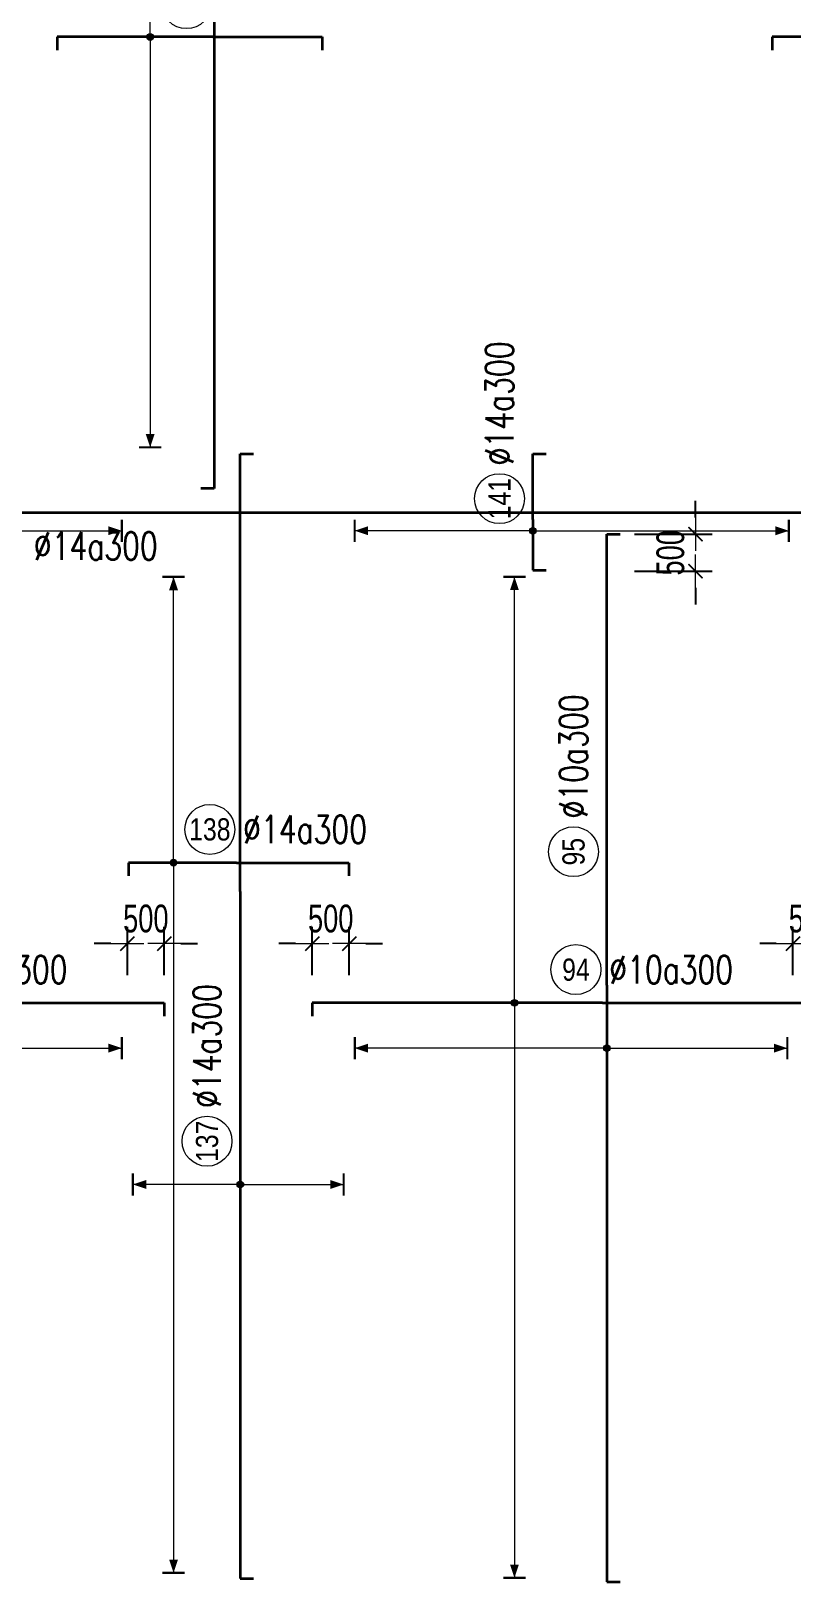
# Model space of a CAD drawing. Header units: millimetres. Extents: x -179076 to 493302, y -18667 to 80932.
# Drawn here: x 178048 to 188338, y 37041 to 58000 of the extents above; entities that cross this region are included whole.
import ezdxf
from ezdxf.enums import TextEntityAlignment as Align

# ---------------------------------------------------------------- set-up
doc = ezdxf.new("R2010")
doc.units = ezdxf.units.MM
doc.layers.get('0').update_dxf_attribs({"lineweight": 20})
doc.layers.get('Defpoints').update_dxf_attribs({"color": 151, "lineweight": 9})
for name, color, linetype, lineweight in [('NDC_S_DIM', 1, 'Continuous', 15), ('NDC_S_REBAR', 4, 'Continuous', 35), ('NDC_S_VN TEXT', 7, 'Continuous', 20)]:
    doc.layers.add(name, color=color, linetype=linetype, lineweight=lineweight)
doc.styles.add('ARIAL', font='arial.ttf', dxfattribs={"width": 0.8})
doc.styles.add('NDC_DIM', font='', dxfattribs={"width": 0.75})
doc.styles.add('NDC_EN TXT', font='romans.shx', dxfattribs={"width": 0.8})
doc.styles.get('NDC_DIM').set_extended_font_data('Dotum')
doc.dimstyles.new('NDC_dim_150', dxfattribs={"dimscale": 150, "dimtxt": 2.5, "dimasz": 1.5, "dimexe": 1.5, "dimexo": 2.5, "dimgap": 1, "dimtad": 1, "dimdec": 0, "dimzin": 0, "dimdsep": 46, "dimtxsty": 'NDC_DIM', "dimblk": 'DIMMARK', "dimcen": 0.09, "dimdle": 1.2, "dimclrd": 1, "dimclre": 1, "dimclrt": 3, "dimadec": 0, "dimazin": 0, "dimtfac": 1, "dimtdec": 0, "dimtix": 1, "dimtofl": 0, "dimtmove": 0, "dimatfit": 3, "dimfxl": 8, "dimfxlon": 1, "dimtolj": 1, "dimtzin": 0, "dimarcsym": 0})

# ---------------------------------------------------------------- blocks, each defined once
blk = doc.blocks.new('DIMMARK')
at = {"layer": 'NDC_S_DIM', "color": 1}
blk.add_line((-1.5, 0), (1, 0), dxfattribs=at)
at = {"layer": 'NDC_S_DIM', "color": 2, "const_width": 0.1}
blk.add_lwpolyline([(-0.424, -0.424), (0.424, 0.424)], dxfattribs=at)
blk = doc.blocks.new('*D570')
at = {"layer": 'Defpoints', "color": 0, "transparency": 16777216}
for p in [(188351, 45667), (188351, 44866), (188851, 44866)]:
    blk.add_point(p, dxfattribs=at)
at = {"layer": 'NDC_S_DIM', "color": 1, "lineweight": -2, "transparency": 16777216}
for p, q in [((188351, 45241), (188351, 45892)), ((188851, 45241), (188851, 45892)), ((188126, 45667), (187901, 45667)), ((189076, 45667), (189301, 45667))]:
    blk.add_line(p, q, dxfattribs=at)
at = {"layer": 'NDC_S_DIM', "color": 1, "lineweight": -2, "transparency": 16777216, "xscale": 225, "yscale": 225, "zscale": 225}
blk.add_blockref('DIMMARK', (188351, 45667), dxfattribs=at)
at = {"layer": 'NDC_S_DIM', "color": 1, "lineweight": -2, "transparency": 16777216, "xscale": 225, "yscale": 225, "zscale": 225, "rotation": 180}
blk.add_blockref('DIMMARK', (188851, 45667), dxfattribs=at)
at = {"layer": 'NDC_S_DIM', "color": 3, "transparency": 16777216, "insert": (188601, 46004), "char_height": 375, "attachment_point": 5, "style": 'NDC_DIM'}
blk.add_mtext('\\A1;500', dxfattribs=at)
blk = doc.blocks.new('*D571')
at = {"layer": 'Defpoints', "color": 0, "transparency": 16777216}
for p in [(182351, 45667), (181851, 44866), (182351, 44866)]:
    blk.add_point(p, dxfattribs=at)
at = {"layer": 'NDC_S_DIM', "color": 1, "lineweight": -2, "transparency": 16777216}
for p, q in [((181851, 45241), (181851, 45892)), ((182351, 45241), (182351, 45892)), ((181626, 45667), (181401, 45667)), ((182576, 45667), (182801, 45667))]:
    blk.add_line(p, q, dxfattribs=at)
at = {"layer": 'NDC_S_DIM', "color": 1, "lineweight": -2, "transparency": 16777216, "xscale": 225, "yscale": 225, "zscale": 225}
blk.add_blockref('DIMMARK', (181851, 45667), dxfattribs=at)
at = {"layer": 'NDC_S_DIM', "color": 1, "lineweight": -2, "transparency": 16777216, "xscale": 225, "yscale": 225, "zscale": 225, "rotation": 180}
blk.add_blockref('DIMMARK', (182351, 45667), dxfattribs=at)
at = {"layer": 'NDC_S_DIM', "color": 3, "transparency": 16777216, "insert": (182101, 46004), "char_height": 375, "attachment_point": 5, "style": 'NDC_DIM'}
blk.add_mtext('\\A1;500', dxfattribs=at)
blk = doc.blocks.new('*D572')
at = {"layer": 'Defpoints', "color": 0, "transparency": 16777216}
for p in [(179351, 45667), (179351, 44866), (179851, 44866)]:
    blk.add_point(p, dxfattribs=at)
at = {"layer": 'NDC_S_DIM', "color": 1, "lineweight": -2, "transparency": 16777216}
for p, q in [((179351, 45241), (179351, 45892)), ((179851, 45241), (179851, 45892)), ((179126, 45667), (178901, 45667)), ((180076, 45667), (180301, 45667))]:
    blk.add_line(p, q, dxfattribs=at)
at = {"layer": 'NDC_S_DIM', "color": 1, "lineweight": -2, "transparency": 16777216, "xscale": 225, "yscale": 225, "zscale": 225}
blk.add_blockref('DIMMARK', (179351, 45667), dxfattribs=at)
at = {"layer": 'NDC_S_DIM', "color": 1, "lineweight": -2, "transparency": 16777216, "xscale": 225, "yscale": 225, "zscale": 225, "rotation": 180}
blk.add_blockref('DIMMARK', (179851, 45667), dxfattribs=at)
at = {"layer": 'NDC_S_DIM', "color": 3, "transparency": 16777216, "insert": (179601, 46004), "char_height": 375, "attachment_point": 5, "style": 'NDC_DIM'}
blk.add_mtext('\\A1;500', dxfattribs=at)
blk = doc.blocks.new('*D579')
at = {"layer": 'Defpoints', "color": 0, "transparency": 16777216}
for p in [(185834, 51199), (185834, 50699), (187033, 50699)]:
    blk.add_point(p, dxfattribs=at)
at = {"layer": 'NDC_S_DIM', "color": 1, "lineweight": -2, "transparency": 16777216}
for p, q in [((187033, 51424), (187033, 51649)), ((186209, 51199), (187258, 51199)), ((186209, 50699), (187258, 50699)), ((187033, 50474), (187033, 50249))]:
    blk.add_line(p, q, dxfattribs=at)
at = {"layer": 'NDC_S_DIM', "color": 1, "lineweight": -2, "transparency": 16777216, "xscale": 225, "yscale": 225, "zscale": 225}
for p, rotation in [((187033, 51199), 270), ((187033, 50699), 90)]:
    blk.add_blockref('DIMMARK', p, dxfattribs=dict(at, rotation=rotation))
at = {"layer": 'NDC_S_DIM', "color": 3, "transparency": 16777216, "insert": (186695, 50949), "char_height": 375, "attachment_point": 5, "rotation": 90, "style": 'NDC_DIM'}
blk.add_mtext('\\A1;500', dxfattribs=at)
blk = doc.blocks.new('*U482')
h = blk.add_hatch(color=6)
edge = h.paths.add_edge_path()
edge.add_arc((-7.93, 0), 0.3, 0, 360)
at = {"layer": 'NDC_S_DIM', "color": 8}
for q in [(-7.93, 38.39), (-7.93, -50.28)]:
    blk.add_line((-7.93, 0), q, dxfattribs=at)
for points in [[(-8.93, 38.39, 0.2, 0.2, 0), (-6.93, 38.39, 0, 0, 0)], [(-8.93, -50.28, 0.2, 0.2, 0), (-6.93, -50.28, 0, 0, 0)]]:
    blk.add_lwpolyline(points, format="xyseb", dxfattribs=at)
at = {"layer": 'NDC_S_DIM'}
blk.add_circle((-2.39, 3), 2.25, dxfattribs=at)
at = {"layer": 'NDC_S_DIM', "color": 6}
blk.add_circle((-7.93, 0), 0.3, dxfattribs=at)
at = {"layer": 'NDC_S_DIM', "color": 8}
for points in [[(-8.33, 37.19), (-7.93, 38.39), (-7.53, 37.19)], [(-8.33, -49.08), (-7.93, -50.28), (-7.53, -49.08)]]:
    blk.add_solid(points, dxfattribs=at)
at = {"layer": 'NDC_S_REBAR'}
for p, q in [((0, 0), (-26.16, 0)), ((-26.16, 0), (-26.16, -1.2)), ((0, 0), (20.5, 0)), ((20.5, 0), (20.5, -1.2)), ((-26.16, -1.2), (-26.16, -1.2)), ((20.5, -1.2), (20.5, -1.2))]:
    blk.add_line(p, q, dxfattribs=at)
at = {"layer": 'NDC_S_VN TEXT', "color": 3, "style": 'NDC_EN TXT', "width": 0.75}
blk.add_attdef('DKT', (0.61, 1.75), '', height=2.5, dxfattribs=at)
at = {"layer": 'NDC_S_VN TEXT', "style": 'ARIAL', "width": 0.8}
blk.add_attdef('KHT', text='', height=2, dxfattribs=at).set_placement((-2.39, 3), align=Align.MIDDLE_CENTER)
blk = doc.blocks.new('*U483')
h = blk.add_hatch(color=6)
edge = h.paths.add_edge_path()
edge.add_arc((-7.93, 0), 0.3, 0, 360)
at = {"layer": 'NDC_S_DIM', "color": 8}
for q in [(-7.93, 38.39), (-7.93, -51.8)]:
    blk.add_line((-7.93, 0), q, dxfattribs=at)
for points in [[(-8.93, 38.39, 0.2, 0.2, 0), (-6.93, 38.39, 0, 0, 0)], [(-8.93, -51.8, 0.2, 0.2, 0), (-6.93, -51.8, 0, 0, 0)]]:
    blk.add_lwpolyline(points, format="xyseb", dxfattribs=at)
at = {"layer": 'NDC_S_DIM'}
blk.add_circle((-2.39, 3), 2.25, dxfattribs=at)
at = {"layer": 'NDC_S_DIM', "color": 6}
blk.add_circle((-7.93, 0), 0.3, dxfattribs=at)
at = {"layer": 'NDC_S_DIM', "color": 8}
for points in [[(-8.33, 37.19), (-7.93, 38.39), (-7.53, 37.19)], [(-8.33, -50.6), (-7.93, -51.8), (-7.53, -50.6)]]:
    blk.add_solid(points, dxfattribs=at)
at = {"layer": 'NDC_S_REBAR'}
for p, q in [((0, 0), (-26.16, 0)), ((-26.16, 0), (-26.16, -1.2)), ((0, 0), (20.5, 0)), ((20.5, 0), (20.5, -1.2)), ((-26.16, -1.2), (-26.16, -1.2)), ((20.5, -1.2), (20.5, -1.2))]:
    blk.add_line(p, q, dxfattribs=at)
at = {"layer": 'NDC_S_VN TEXT', "color": 3, "style": 'NDC_EN TXT', "width": 0.75}
blk.add_attdef('DKT', (0.61, 1.75), '', height=2.5, dxfattribs=at)
at = {"layer": 'NDC_S_VN TEXT', "style": 'ARIAL', "width": 0.8}
blk.add_attdef('KHT', text='', height=2, dxfattribs=at).set_placement((-2.39, 3), align=Align.MIDDLE_CENTER)
blk = doc.blocks.new('*U517')
h = blk.add_hatch(color=6)
edge = h.paths.add_edge_path()
edge.add_arc((-5.66, 0), 0.3, 0, 360)
at = {"layer": 'NDC_S_DIM', "color": 8}
for q in [(-5.66, 25.75), (-5.66, -63.98)]:
    blk.add_line((-5.66, 0), q, dxfattribs=at)
for points in [[(-6.66, 25.75, 0.2, 0.2, 0), (-4.66, 25.75, 0, 0, 0)], [(-6.66, -63.98, 0.2, 0.2, 0), (-4.66, -63.98, 0, 0, 0)]]:
    blk.add_lwpolyline(points, format="xyseb", dxfattribs=at)
at = {"layer": 'NDC_S_DIM'}
blk.add_circle((-2.39, 3), 2.25, dxfattribs=at)
at = {"layer": 'NDC_S_DIM', "color": 6}
blk.add_circle((-5.66, 0), 0.3, dxfattribs=at)
at = {"layer": 'NDC_S_DIM', "color": 8}
for points in [[(-6.06, 24.55), (-5.66, 25.75), (-5.26, 24.55)], [(-6.06, -62.78), (-5.66, -63.98), (-5.26, -62.78)]]:
    blk.add_solid(points, dxfattribs=at)
at = {"layer": 'NDC_S_REBAR'}
for p, q in [((0, 0), (-9.73, 0)), ((-9.73, 0), (-9.73, -1.2)), ((0, 0), (10.15, 0)), ((10.15, 0), (10.15, -1.2)), ((-9.73, -1.2), (-9.73, -1.2)), ((10.15, -1.2), (10.15, -1.2))]:
    blk.add_line(p, q, dxfattribs=at)
at = {"layer": 'NDC_S_VN TEXT', "color": 3, "style": 'NDC_EN TXT', "width": 0.75}
blk.add_attdef('DKT', (0.61, 1.75), '', height=2.5, dxfattribs=at)
at = {"layer": 'NDC_S_VN TEXT', "style": 'ARIAL', "width": 0.8}
blk.add_attdef('KHT', text='', height=2, dxfattribs=at).set_placement((-2.39, 3), align=Align.MIDDLE_CENTER)
blk = doc.blocks.new('*U543')
h = blk.add_hatch(color=6)
edge = h.paths.add_edge_path()
edge.add_arc((-5.66, 0), 0.3, 0, 360)
at = {"layer": 'NDC_S_DIM', "color": 8}
for q in [(-5.66, 22.82), (-5.66, -16.18)]:
    blk.add_line((-5.66, 0), q, dxfattribs=at)
for points in [[(-6.66, 22.82, 0.2, 0.2, 0), (-4.66, 22.82, 0, 0, 0)], [(-6.66, -16.18, 0.2, 0.2, 0), (-4.66, -16.18, 0, 0, 0)]]:
    blk.add_lwpolyline(points, format="xyseb", dxfattribs=at)
at = {"layer": 'NDC_S_DIM'}
blk.add_circle((-2.39, 3), 2.25, dxfattribs=at)
at = {"layer": 'NDC_S_DIM', "color": 6}
blk.add_circle((-5.66, 0), 0.3, dxfattribs=at)
at = {"layer": 'NDC_S_DIM', "color": 8}
for points in [[(-6.06, 21.62), (-5.66, 22.82), (-5.26, 21.62)], [(-6.06, -14.98), (-5.66, -16.18), (-5.26, -14.98)]]:
    blk.add_solid(points, dxfattribs=at)
at = {"layer": 'NDC_S_REBAR'}
for p, q in [((0, 0), (-52.6, 0)), ((-52.6, 0), (-52.6, -1.2)), ((0, 0), (40.64, 0)), ((40.64, 0), (40.64, -1.2)), ((-52.6, -1.2), (-52.6, -1.2)), ((40.64, -1.2), (40.64, -1.2))]:
    blk.add_line(p, q, dxfattribs=at)
at = {"layer": 'NDC_S_VN TEXT', "color": 3, "style": 'NDC_EN TXT', "width": 0.75}
blk.add_attdef('DKT', (0.61, 1.75), '', height=2.5, dxfattribs=at)
at = {"layer": 'NDC_S_VN TEXT', "style": 'ARIAL', "width": 0.8}
blk.add_attdef('KHT', text='', height=2, dxfattribs=at).set_placement((-2.39, 3), align=Align.MIDDLE_CENTER)
blk = doc.blocks.new('*U544')
h = blk.add_hatch(color=6)
edge = h.paths.add_edge_path()
edge.add_arc((-5.66, 0), 0.3, 0, 360)
at = {"layer": 'NDC_S_DIM', "color": 8}
for q in [(-5.66, 22.72), (-5.66, -16.28)]:
    blk.add_line((-5.66, 0), q, dxfattribs=at)
for points in [[(-6.66, 22.72, 0.2, 0.2, 0), (-4.66, 22.72, 0, 0, 0)], [(-6.66, -16.28, 0.2, 0.2, 0), (-4.66, -16.28, 0, 0, 0)]]:
    blk.add_lwpolyline(points, format="xyseb", dxfattribs=at)
at = {"layer": 'NDC_S_DIM'}
blk.add_circle((12.04, 3), 2.25, dxfattribs=at)
at = {"layer": 'NDC_S_DIM', "color": 6}
blk.add_circle((-5.66, 0), 0.3, dxfattribs=at)
at = {"layer": 'NDC_S_DIM', "color": 8}
for points in [[(-6.06, 21.52), (-5.66, 22.72), (-5.26, 21.52)], [(-6.06, -15.08), (-5.66, -16.28), (-5.26, -15.08)]]:
    blk.add_solid(points, dxfattribs=at)
at = {"layer": 'NDC_S_REBAR'}
for p, q in [((0, 0), (-53.75, 0)), ((-53.75, 0), (-53.75, -1.2)), ((0, 0), (40.64, 0)), ((40.64, 0), (40.64, -1.2)), ((-53.75, -1.2), (-53.75, -1.2)), ((40.64, -1.2), (40.64, -1.2))]:
    blk.add_line(p, q, dxfattribs=at)
at = {"layer": 'NDC_S_VN TEXT', "color": 3, "style": 'NDC_EN TXT', "width": 0.75}
blk.add_attdef('DKT', (15.04, 1.75), '', height=2.5, dxfattribs=at)
at = {"layer": 'NDC_S_VN TEXT', "style": 'ARIAL', "width": 0.8}
blk.add_attdef('KHT', text='', height=2, dxfattribs=at).set_placement((12.04, 3), align=Align.MIDDLE_CENTER)
blk = doc.blocks.new('*U536')
h = blk.add_hatch(color=6)
edge = h.paths.add_edge_path()
edge.add_arc((-26.39, 0), 0.3, 0, 360)
at = {"layer": 'NDC_S_DIM', "color": 8}
for q in [(-26.39, 9.68), (-26.39, -9.32)]:
    blk.add_line((-26.39, 0), q, dxfattribs=at)
for points in [[(-27.39, 9.68, 0.2, 0.2, 0), (-25.39, 9.68, 0, 0, 0)], [(-27.39, -9.32, 0.2, 0.2, 0), (-25.39, -9.32, 0, 0, 0)]]:
    blk.add_lwpolyline(points, format="xyseb", dxfattribs=at)
at = {"layer": 'NDC_S_DIM'}
blk.add_circle((-22.5, 3), 2.25, dxfattribs=at)
at = {"layer": 'NDC_S_DIM', "color": 6}
blk.add_circle((-26.39, 0), 0.3, dxfattribs=at)
at = {"layer": 'NDC_S_DIM', "color": 8}
for points in [[(-26.79, 8.48), (-26.39, 9.68), (-25.99, 8.48)], [(-26.79, -8.12), (-26.39, -9.32), (-25.99, -8.12)]]:
    blk.add_solid(points, dxfattribs=at)
at = {"layer": 'NDC_S_REBAR'}
for p, q in [((0, 0), (-61.89, 0)), ((-61.89, 0), (-61.89, -1.2)), ((0, 0), (39.42, 0)), ((39.42, 0), (39.42, -1.2)), ((-61.89, -1.2), (-61.89, -1.2)), ((39.42, -1.2), (39.42, -1.2))]:
    blk.add_line(p, q, dxfattribs=at)
at = {"layer": 'NDC_S_VN TEXT', "color": 3, "style": 'NDC_EN TXT', "width": 0.75}
blk.add_attdef('DKT', (-19.5, 1.75), '', height=2.5, dxfattribs=at)
at = {"layer": 'NDC_S_VN TEXT', "style": 'ARIAL', "width": 0.8}
blk.add_attdef('KHT', text='', height=2, dxfattribs=at).set_placement((-22.5, 3), align=Align.MIDDLE_CENTER)
blk = doc.blocks.new('*U532')
h = blk.add_hatch(color=6)
edge = h.paths.add_edge_path()
edge.add_arc((-1.02, 0), 0.3, 0, 360)
at = {"layer": 'NDC_S_DIM', "color": 8}
for q in [(-1.02, 15.92), (-1.02, -23.08)]:
    blk.add_line((-1.02, 0), q, dxfattribs=at)
for points in [[(-2.02, 15.92, 0.2, 0.2, 0), (-0.02, 15.92, 0, 0, 0)], [(-2.02, -23.08, 0.2, 0.2, 0), (-0.02, -23.08, 0, 0, 0)]]:
    blk.add_lwpolyline(points, format="xyseb", dxfattribs=at)
at = {"layer": 'NDC_S_DIM'}
blk.add_circle((1.87, 3), 2.25, dxfattribs=at)
at = {"layer": 'NDC_S_DIM', "color": 6}
blk.add_circle((-1.02, 0), 0.3, dxfattribs=at)
at = {"layer": 'NDC_S_DIM', "color": 8}
for points in [[(-1.42, 14.72), (-1.02, 15.92), (-0.62, 14.72)], [(-1.42, -21.88), (-1.02, -23.08), (-0.62, -21.88)]]:
    blk.add_solid(points, dxfattribs=at)
at = {"layer": 'NDC_S_REBAR'}
for p, q in [((0, 0), (-4.57, 0)), ((-4.57, 0), (-4.57, -1.2)), ((0, 0), (5.9, 0)), ((5.9, 0), (5.9, -1.2)), ((-4.57, -1.2), (-4.57, -1.2)), ((5.9, -1.2), (5.9, -1.2))]:
    blk.add_line(p, q, dxfattribs=at)
at = {"layer": 'NDC_S_VN TEXT', "color": 3, "style": 'NDC_EN TXT', "width": 0.75}
blk.add_attdef('DKT', (4.87, 1.75), '', height=2.5, dxfattribs=at)
at = {"layer": 'NDC_S_VN TEXT', "style": 'ARIAL', "width": 0.8}
blk.add_attdef('KHT', text='', height=2, dxfattribs=at).set_placement((1.87, 3), align=Align.MIDDLE_CENTER)
blk = doc.blocks.new('*U533')
h = blk.add_hatch(color=6)
edge = h.paths.add_edge_path()
edge.add_arc((-1.02, 0), 0.3, 0, 360)
at = {"layer": 'NDC_S_DIM', "color": 8}
for q in [(-1.02, 16.05), (-1.02, -23.08)]:
    blk.add_line((-1.02, 0), q, dxfattribs=at)
for points in [[(-2.02, 16.05, 0.2, 0.2, 0), (-0.02, 16.05, 0, 0, 0)], [(-2.02, -23.08, 0.2, 0.2, 0), (-0.02, -23.08, 0, 0, 0)]]:
    blk.add_lwpolyline(points, format="xyseb", dxfattribs=at)
at = {"layer": 'NDC_S_DIM'}
blk.add_circle((1.87, 3), 2.25, dxfattribs=at)
at = {"layer": 'NDC_S_DIM', "color": 6}
blk.add_circle((-1.02, 0), 0.3, dxfattribs=at)
at = {"layer": 'NDC_S_DIM', "color": 8}
for points in [[(-1.42, 14.85), (-1.02, 16.05), (-0.62, 14.85)], [(-1.42, -21.88), (-1.02, -23.08), (-0.62, -21.88)]]:
    blk.add_solid(points, dxfattribs=at)
at = {"layer": 'NDC_S_REBAR'}
for p, q in [((0, 0), (-4.57, 0)), ((-4.57, 0), (-4.57, -1.2)), ((0, 0), (5.9, 0)), ((5.9, 0), (5.9, -1.2)), ((-4.57, -1.2), (-4.57, -1.2)), ((5.9, -1.2), (5.9, -1.2))]:
    blk.add_line(p, q, dxfattribs=at)
at = {"layer": 'NDC_S_VN TEXT', "color": 3, "style": 'NDC_EN TXT', "width": 0.75}
blk.add_attdef('DKT', (4.87, 1.75), '', height=2.5, dxfattribs=at)
at = {"layer": 'NDC_S_VN TEXT', "style": 'ARIAL', "width": 0.8}
blk.add_attdef('KHT', text='', height=2, dxfattribs=at).set_placement((1.87, 3), align=Align.MIDDLE_CENTER)
blk = doc.blocks.new('*U509')
at = {"layer": 'NDC_S_REBAR'}
blk.add_line((0, 0), (281.19, 0), dxfattribs=at)
at = {"layer": 'NDC_S_VN TEXT', "style": 'ARIAL', "width": 0.8}
blk.add_attdef('KHT', text='', height=2, dxfattribs=at).set_placement((35.24, -3.03), align=Align.MIDDLE_CENTER)
at = {"layer": 'NDC_S_VN TEXT', "color": 3, "style": 'NDC_EN TXT', "width": 0.75}
blk.add_attdef('DKT', (38.24, -4.28), '', height=2.5, dxfattribs=at)
blk = doc.blocks.new('*U511')
h = blk.add_hatch(color=6)
edge = h.paths.add_edge_path()
edge.add_arc((-5.66, 0), 0.3, 0, 360)
at = {"layer": 'NDC_S_DIM', "color": 8}
for q in [(-5.66, 38.03), (-5.66, -36.97)]:
    blk.add_line((-5.66, 0), q, dxfattribs=at)
for points in [[(-6.66, 38.03, 0.2, 0.2, 0), (-4.66, 38.03, 0, 0, 0)], [(-6.66, -36.97, 0.2, 0.2, 0), (-4.66, -36.97, 0, 0, 0)]]:
    blk.add_lwpolyline(points, format="xyseb", dxfattribs=at)
at = {"layer": 'NDC_S_DIM'}
blk.add_circle((-2.39, 3), 2.25, dxfattribs=at)
at = {"layer": 'NDC_S_DIM', "color": 6}
blk.add_circle((-5.66, 0), 0.3, dxfattribs=at)
at = {"layer": 'NDC_S_DIM', "color": 8}
for points in [[(-6.06, 36.83), (-5.66, 38.03), (-5.26, 36.83)], [(-6.06, -35.77), (-5.66, -36.97), (-5.26, -35.77)]]:
    blk.add_solid(points, dxfattribs=at)
at = {"layer": 'NDC_S_REBAR'}
for p, q in [((0, 0), (-14.04, 0)), ((-14.04, 0), (-14.04, -1.2)), ((0, 0), (9.84, 0)), ((9.84, 0), (9.84, -1.2)), ((-14.04, -1.2), (-14.04, -1.2)), ((9.84, -1.2), (9.84, -1.2))]:
    blk.add_line(p, q, dxfattribs=at)
at = {"layer": 'NDC_S_VN TEXT', "color": 3, "style": 'NDC_EN TXT', "width": 0.75}
blk.add_attdef('DKT', (0.61, 1.75), '', height=2.5, dxfattribs=at)
at = {"layer": 'NDC_S_VN TEXT', "style": 'ARIAL', "width": 0.8}
blk.add_attdef('KHT', text='', height=2, dxfattribs=at).set_placement((-2.39, 3), align=Align.MIDDLE_CENTER)
blk = doc.blocks.new('*U512')
h = blk.add_hatch(color=6)
edge = h.paths.add_edge_path()
edge.add_arc((-5.66, 0), 0.3, 0, 360)
at = {"layer": 'NDC_S_DIM', "color": 8}
for q in [(-5.66, 38.03), (-5.66, -36.97)]:
    blk.add_line((-5.66, 0), q, dxfattribs=at)
for points in [[(-6.66, 38.03, 0.2, 0.2, 0), (-4.66, 38.03, 0, 0, 0)], [(-6.66, -36.97, 0.2, 0.2, 0), (-4.66, -36.97, 0, 0, 0)]]:
    blk.add_lwpolyline(points, format="xyseb", dxfattribs=at)
at = {"layer": 'NDC_S_DIM'}
blk.add_circle((-2.39, 3), 2.25, dxfattribs=at)
at = {"layer": 'NDC_S_DIM', "color": 6}
blk.add_circle((-5.66, 0), 0.3, dxfattribs=at)
at = {"layer": 'NDC_S_DIM', "color": 8}
for points in [[(-6.06, 36.83), (-5.66, 38.03), (-5.26, 36.83)], [(-6.06, -35.77), (-5.66, -36.97), (-5.26, -35.77)]]:
    blk.add_solid(points, dxfattribs=at)
at = {"layer": 'NDC_S_REBAR'}
for p, q in [((0, 0), (-10.83, 0)), ((-10.83, 0), (-10.83, -1.2)), ((0, 0), (15.57, 0)), ((15.57, 0), (15.57, -1.2)), ((-10.83, -1.2), (-10.83, -1.2)), ((15.57, -1.2), (15.57, -1.2))]:
    blk.add_line(p, q, dxfattribs=at)
at = {"layer": 'NDC_S_VN TEXT', "color": 3, "style": 'NDC_EN TXT', "width": 0.75}
blk.add_attdef('DKT', (0.61, 1.75), '', height=2.5, dxfattribs=at)
at = {"layer": 'NDC_S_VN TEXT', "style": 'ARIAL', "width": 0.8}
blk.add_attdef('KHT', text='', height=2, dxfattribs=at).set_placement((-2.39, 3), align=Align.MIDDLE_CENTER)
blk = doc.blocks.new('*U513')
h = blk.add_hatch(color=6)
edge = h.paths.add_edge_path()
edge.add_arc((-5.66, 0), 0.3, 0, 360)
at = {"layer": 'NDC_S_DIM', "color": 8}
for q in [(-5.66, 9.66), (-5.66, -12)]:
    blk.add_line((-5.66, 0), q, dxfattribs=at)
for points in [[(-6.66, 9.66, 0.2, 0.2, 0), (-4.66, 9.66, 0, 0, 0)], [(-6.66, -12, 0.2, 0.2, 0), (-4.66, -12, 0, 0, 0)]]:
    blk.add_lwpolyline(points, format="xyseb", dxfattribs=at)
at = {"layer": 'NDC_S_DIM'}
blk.add_circle((-2.39, 3), 2.25, dxfattribs=at)
at = {"layer": 'NDC_S_DIM', "color": 6}
blk.add_circle((-5.66, 0), 0.3, dxfattribs=at)
at = {"layer": 'NDC_S_DIM', "color": 8}
for points in [[(-6.06, 8.46), (-5.66, 9.66), (-5.26, 8.46)], [(-6.06, -10.8), (-5.66, -12), (-5.26, -10.8)]]:
    blk.add_solid(points, dxfattribs=at)
at = {"layer": 'NDC_S_REBAR'}
for p, q in [((0, 0), (-21.84, 0)), ((-21.84, 0), (-21.84, -1.2)), ((0, 0), (60.56, 0)), ((60.56, 0), (60.56, -1.2)), ((-21.84, -1.2), (-21.84, -1.2)), ((60.56, -1.2), (60.56, -1.2))]:
    blk.add_line(p, q, dxfattribs=at)
at = {"layer": 'NDC_S_VN TEXT', "color": 3, "style": 'NDC_EN TXT', "width": 0.75}
blk.add_attdef('DKT', (0.61, 1.75), '', height=2.5, dxfattribs=at)
at = {"layer": 'NDC_S_VN TEXT', "style": 'ARIAL', "width": 0.8}
blk.add_attdef('KHT', text='', height=2, dxfattribs=at).set_placement((-2.39, 3), align=Align.MIDDLE_CENTER)

msp = doc.modelspace()

# ---------------------------------------------------------------- block references
at = {"xscale": 150, "yscale": 150, "zscale": 150}
for name, p, rotation, values in [('*U513', (180525.3, 60903.5), 270, {'KHT': '105', 'DKT': '%%C10a150'}), ('*U532', (175813.3, 51399.9), 90, {'KHT': '136', 'DKT': '%%c14a300'}), ('*U533', (184832.7, 51399.9), 90, {'KHT': '141', 'DKT': '%%c14a300'}), ('*U536', (180878.2, 46371), 90, {'KHT': '137', 'DKT': '%%c14a300'}), ('*U543', (176849.2, 45103.6), 90, {'KHT': '89', 'DKT': '%%C10a300'}), ('*U544', (185833.6, 45103.6), 90, {'KHT': '95', 'DKT': '%%C10a300'})]:
    msp.add_blockref(name, p, dxfattribs=dict(at, rotation=rotation)).add_auto_attribs(values)
for name, p, values in [('*U511', (180508.2, 57919.7), {'KHT': '101', 'DKT': '%%C10a150'}), ('*U512', (189695.2, 57919.7), {'KHT': '107', 'DKT': '%%C10a200'}), ('*U482', (176775.1, 44865.8), {'KHT': '87', 'DKT': '%%C10a300'}), ('*U517', (180824.9, 46761.2), {'KHT': '138', 'DKT': '%%c14a300'}), ('*U483', (185775.1, 44865.8), {'KHT': '94', 'DKT': '%%C10a300'})]:
    msp.add_blockref(name, p, dxfattribs=at).add_auto_attribs(values)
ref = msp.add_blockref('*U509', (172350.6, 51494.3), dxfattribs=dict(xscale=150, yscale=150, zscale=150))
ref.add_attrib('DKT', '%%c14a300', (178086.5, 50852.8), dxfattribs={"layer": 'NDC_S_VN TEXT', "color": 3, "height": 375, "style": 'NDC_EN TXT', "width": 0.75})

# ---------------------------------------------------------------- dimensions: what is measured, and where the dimension line sits
at = {"layer": 'NDC_S_DIM'}
dim = msp.add_linear_dim(base=(187032.7, 50699.2), p1=(185833.6, 51199.2), p2=(185833.6, 50699.2), angle=90, dimstyle='NDC_dim_150', dxfattribs=at)
dim.commit()
dim.dimension.update_dxf_attribs({"geometry": '*D579', "text_midpoint": (186695.2, 50949.2)})
for base, p1, p2, picture, middle in [((179350.8, 45667), (179850.8, 44865.8), (179350.8, 44865.8), '*D572', (179600.8, 46004.5)), ((182350.8, 45667), (181850.8, 44865.8), (182350.8, 44865.8), '*D571', (182100.8, 46004.5)), ((188350.8, 45667), (188850.8, 44865.8), (188350.8, 44865.8), '*D570', (188600.8, 46004.5))]:
    dim = msp.add_linear_dim(base=base, p1=p1, p2=p2, dimstyle='NDC_dim_150', dxfattribs=at)
    dim.commit()
    dim.dimension.update_dxf_attribs({"geometry": picture, "text_midpoint": middle})

doc.saveas('drawing.dxf')
